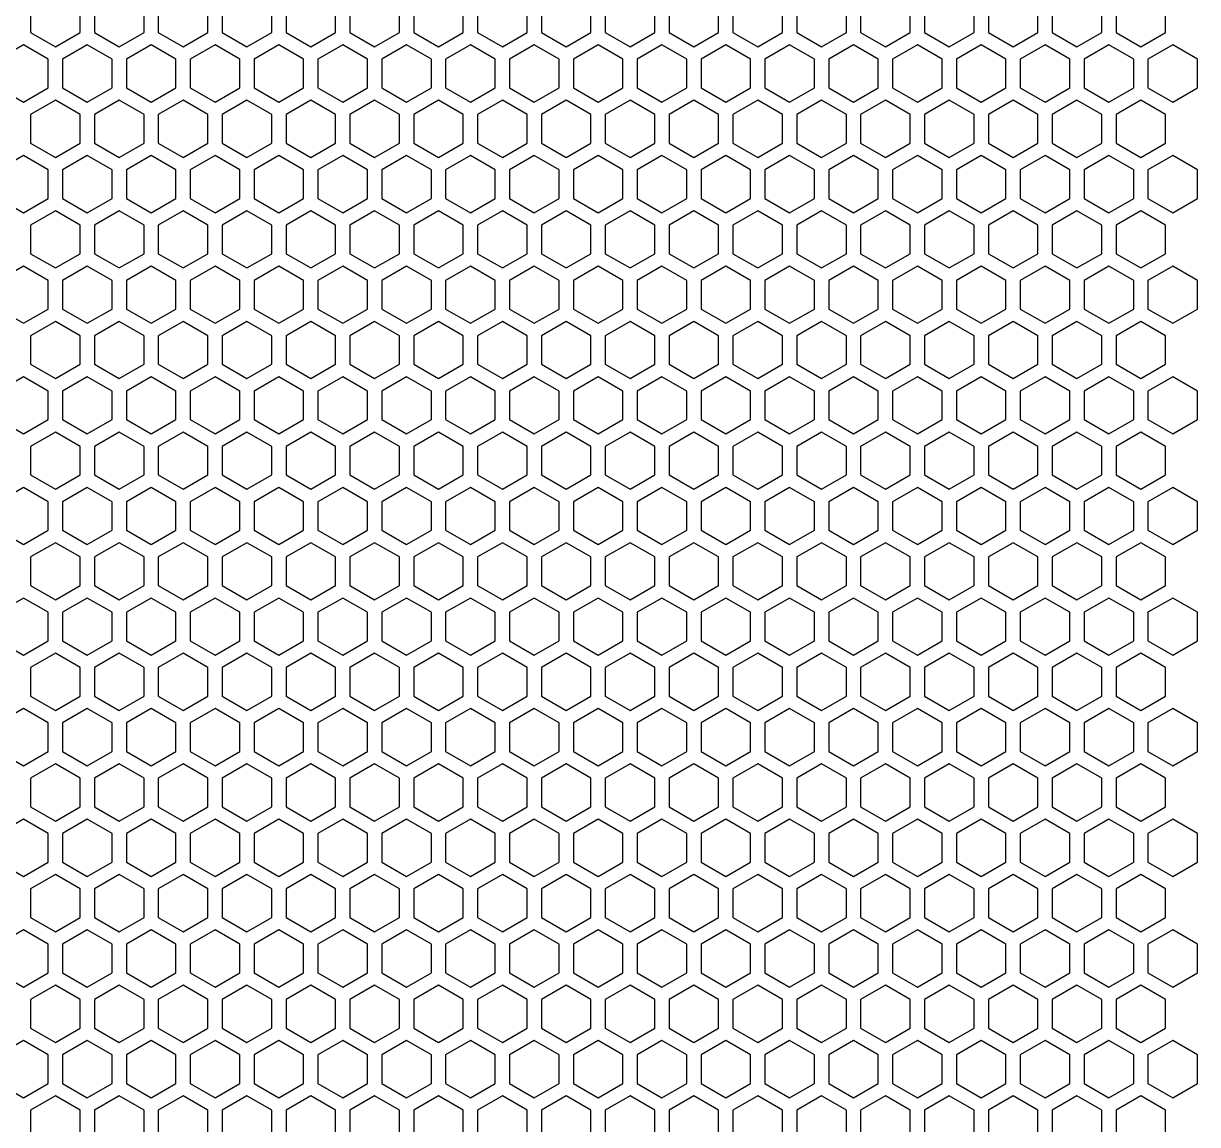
# Model space of a CAD drawing. Header units: millimetres. Extents: x -2 to 334, y -2 to 288.
# Drawn here: x 252.2 to 334.3, y 139.2 to 216.1 of the extents above; entities that cross this region are included whole.
import ezdxf

# ---------------------------------------------------------------- set-up
doc = ezdxf.new("R2010")
doc.units = ezdxf.units.MM
doc.layers.get('0').update_dxf_attribs({"linetype": 'CONTINUOUS'})

msp = doc.modelspace()

# ---------------------------------------------------------------- linework, layer by layer
for points in [[(256.185843, 217.497423), (254.453792, 218.497423), (252.721741, 217.497423), (252.721741, 215.497423), (254.453792, 214.497423), (256.185843, 215.497423)], [(260.649944, 217.497423), (258.917894, 218.497423), (257.185843, 217.497423), (257.185843, 215.497423), (258.917894, 214.497423), (260.649944, 215.497423)], [(265.114046, 217.497423), (263.381995, 218.497423), (261.649944, 217.497423), (261.649944, 215.497423), (263.381995, 214.497423), (265.114046, 215.497423)], [(269.578148, 217.497423), (267.846097, 218.497423), (266.114046, 217.497423), (266.114046, 215.497423), (267.846097, 214.497423), (269.578148, 215.497423)], [(274.042249, 217.497423), (272.310199, 218.497423), (270.578148, 217.497423), (270.578148, 215.497423), (272.310199, 214.497423), (274.042249, 215.497423)], [(278.506351, 217.497423), (276.7743, 218.497423), (275.042249, 217.497423), (275.042249, 215.497423), (276.7743, 214.497423), (278.506351, 215.497423)], [(282.970453, 217.497423), (281.238402, 218.497423), (279.506351, 217.497423), (279.506351, 215.497423), (281.238402, 214.497423), (282.970453, 215.497423)], [(287.434554, 217.497423), (285.702503, 218.497423), (283.970453, 217.497423), (283.970453, 215.497423), (285.702503, 214.497423), (287.434554, 215.497423)], [(291.898656, 217.497423), (290.166605, 218.497423), (288.434554, 217.497423), (288.434554, 215.497423), (290.166605, 214.497423), (291.898656, 215.497423)], [(296.362757, 217.497423), (294.630707, 218.497423), (292.898656, 217.497423), (292.898656, 215.497423), (294.630707, 214.497423), (296.362757, 215.497423)], [(300.826859, 217.497423), (299.094808, 218.497423), (297.362757, 217.497423), (297.362757, 215.497423), (299.094808, 214.497423), (300.826859, 215.497423)], [(305.290961, 217.497423), (303.55891, 218.497423), (301.826859, 217.497423), (301.826859, 215.497423), (303.55891, 214.497423), (305.290961, 215.497423)], [(309.755062, 217.497423), (308.023011, 218.497423), (306.290961, 217.497423), (306.290961, 215.497423), (308.023011, 214.497423), (309.755062, 215.497423)], [(314.219164, 217.497423), (312.487113, 218.497423), (310.755062, 217.497423), (310.755062, 215.497423), (312.487113, 214.497423), (314.219164, 215.497423)], [(318.683265, 217.497423), (316.951215, 218.497423), (315.219164, 217.497423), (315.219164, 215.497423), (316.951215, 214.497423), (318.683265, 215.497423)], [(323.147367, 217.497423), (321.415316, 218.497423), (319.683265, 217.497423), (319.683265, 215.497423), (321.415316, 214.497423), (323.147367, 215.497423)], [(327.611469, 217.497423), (325.879418, 218.497423), (324.147367, 217.497423), (324.147367, 215.497423), (325.879418, 214.497423), (327.611469, 215.497423)], [(332.07557, 217.497423), (330.34352, 218.497423), (328.611469, 217.497423), (328.611469, 215.497423), (330.34352, 214.497423), (332.07557, 215.497423)], [(253.953792, 213.631397), (252.221741, 214.631397), (250.48969, 213.631397), (250.48969, 211.631397), (252.221741, 210.631397), (253.953792, 211.631397)], [(258.417894, 213.631397), (256.685843, 214.631397), (254.953792, 213.631397), (254.953792, 211.631397), (256.685843, 210.631397), (258.417894, 211.631397)], [(262.881995, 213.631397), (261.149944, 214.631397), (259.417894, 213.631397), (259.417894, 211.631397), (261.149944, 210.631397), (262.881995, 211.631397)], [(267.346097, 213.631397), (265.614046, 214.631397), (263.881995, 213.631397), (263.881995, 211.631397), (265.614046, 210.631397), (267.346097, 211.631397)], [(271.810199, 213.631397), (270.078148, 214.631397), (268.346097, 213.631397), (268.346097, 211.631397), (270.078148, 210.631397), (271.810199, 211.631397)], [(276.2743, 213.631397), (274.542249, 214.631397), (272.810199, 213.631397), (272.810199, 211.631397), (274.542249, 210.631397), (276.2743, 211.631397)], [(280.738402, 213.631397), (279.006351, 214.631397), (277.2743, 213.631397), (277.2743, 211.631397), (279.006351, 210.631397), (280.738402, 211.631397)], [(285.202503, 213.631397), (283.470453, 214.631397), (281.738402, 213.631397), (281.738402, 211.631397), (283.470453, 210.631397), (285.202503, 211.631397)], [(289.666605, 213.631397), (287.934554, 214.631397), (286.202503, 213.631397), (286.202503, 211.631397), (287.934554, 210.631397), (289.666605, 211.631397)], [(294.130707, 213.631397), (292.398656, 214.631397), (290.666605, 213.631397), (290.666605, 211.631397), (292.398656, 210.631397), (294.130707, 211.631397)], [(298.594808, 213.631397), (296.862757, 214.631397), (295.130707, 213.631397), (295.130707, 211.631397), (296.862757, 210.631397), (298.594808, 211.631397)], [(303.05891, 213.631397), (301.326859, 214.631397), (299.594808, 213.631397), (299.594808, 211.631397), (301.326859, 210.631397), (303.05891, 211.631397)], [(307.523011, 213.631397), (305.790961, 214.631397), (304.05891, 213.631397), (304.05891, 211.631397), (305.790961, 210.631397), (307.523011, 211.631397)], [(311.987113, 213.631397), (310.255062, 214.631397), (308.523011, 213.631397), (308.523011, 211.631397), (310.255062, 210.631397), (311.987113, 211.631397)], [(316.451215, 213.631397), (314.719164, 214.631397), (312.987113, 213.631397), (312.987113, 211.631397), (314.719164, 210.631397), (316.451215, 211.631397)], [(320.915316, 213.631397), (319.183265, 214.631397), (317.451215, 213.631397), (317.451215, 211.631397), (319.183265, 210.631397), (320.915316, 211.631397)], [(325.379418, 213.631397), (323.647367, 214.631397), (321.915316, 213.631397), (321.915316, 211.631397), (323.647367, 210.631397), (325.379418, 211.631397)], [(329.84352, 213.631397), (328.111469, 214.631397), (326.379418, 213.631397), (326.379418, 211.631397), (328.111469, 210.631397), (329.84352, 211.631397)], [(334.307621, 213.631397), (332.57557, 214.631397), (330.84352, 213.631397), (330.84352, 211.631397), (332.57557, 210.631397), (334.307621, 211.631397)], [(256.185843, 209.765372), (254.453792, 210.765372), (252.721741, 209.765372), (252.721741, 207.765372), (254.453792, 206.765372), (256.185843, 207.765372)], [(260.649944, 209.765372), (258.917894, 210.765372), (257.185843, 209.765372), (257.185843, 207.765372), (258.917894, 206.765372), (260.649944, 207.765372)], [(265.114046, 209.765372), (263.381995, 210.765372), (261.649944, 209.765372), (261.649944, 207.765372), (263.381995, 206.765372), (265.114046, 207.765372)], [(269.578148, 209.765372), (267.846097, 210.765372), (266.114046, 209.765372), (266.114046, 207.765372), (267.846097, 206.765372), (269.578148, 207.765372)], [(274.042249, 209.765372), (272.310199, 210.765372), (270.578148, 209.765372), (270.578148, 207.765372), (272.310199, 206.765372), (274.042249, 207.765372)], [(278.506351, 209.765372), (276.7743, 210.765372), (275.042249, 209.765372), (275.042249, 207.765372), (276.7743, 206.765372), (278.506351, 207.765372)], [(282.970453, 209.765372), (281.238402, 210.765372), (279.506351, 209.765372), (279.506351, 207.765372), (281.238402, 206.765372), (282.970453, 207.765372)], [(287.434554, 209.765372), (285.702503, 210.765372), (283.970453, 209.765372), (283.970453, 207.765372), (285.702503, 206.765372), (287.434554, 207.765372)], [(291.898656, 209.765372), (290.166605, 210.765372), (288.434554, 209.765372), (288.434554, 207.765372), (290.166605, 206.765372), (291.898656, 207.765372)], [(296.362757, 209.765372), (294.630707, 210.765372), (292.898656, 209.765372), (292.898656, 207.765372), (294.630707, 206.765372), (296.362757, 207.765372)], [(300.826859, 209.765372), (299.094808, 210.765372), (297.362757, 209.765372), (297.362757, 207.765372), (299.094808, 206.765372), (300.826859, 207.765372)], [(305.290961, 209.765372), (303.55891, 210.765372), (301.826859, 209.765372), (301.826859, 207.765372), (303.55891, 206.765372), (305.290961, 207.765372)], [(309.755062, 209.765372), (308.023011, 210.765372), (306.290961, 209.765372), (306.290961, 207.765372), (308.023011, 206.765372), (309.755062, 207.765372)], [(314.219164, 209.765372), (312.487113, 210.765372), (310.755062, 209.765372), (310.755062, 207.765372), (312.487113, 206.765372), (314.219164, 207.765372)], [(318.683265, 209.765372), (316.951215, 210.765372), (315.219164, 209.765372), (315.219164, 207.765372), (316.951215, 206.765372), (318.683265, 207.765372)], [(323.147367, 209.765372), (321.415316, 210.765372), (319.683265, 209.765372), (319.683265, 207.765372), (321.415316, 206.765372), (323.147367, 207.765372)], [(327.611469, 209.765372), (325.879418, 210.765372), (324.147367, 209.765372), (324.147367, 207.765372), (325.879418, 206.765372), (327.611469, 207.765372)], [(332.07557, 209.765372), (330.34352, 210.765372), (328.611469, 209.765372), (328.611469, 207.765372), (330.34352, 206.765372), (332.07557, 207.765372)], [(253.953792, 205.899346), (252.221741, 206.899346), (250.48969, 205.899346), (250.48969, 203.899346), (252.221741, 202.899346), (253.953792, 203.899346)], [(258.417894, 205.899346), (256.685843, 206.899346), (254.953792, 205.899346), (254.953792, 203.899346), (256.685843, 202.899346), (258.417894, 203.899346)], [(262.881995, 205.899346), (261.149944, 206.899346), (259.417894, 205.899346), (259.417894, 203.899346), (261.149944, 202.899346), (262.881995, 203.899346)], [(267.346097, 205.899346), (265.614046, 206.899346), (263.881995, 205.899346), (263.881995, 203.899346), (265.614046, 202.899346), (267.346097, 203.899346)], [(271.810199, 205.899346), (270.078148, 206.899346), (268.346097, 205.899346), (268.346097, 203.899346), (270.078148, 202.899346), (271.810199, 203.899346)], [(276.2743, 205.899346), (274.542249, 206.899346), (272.810199, 205.899346), (272.810199, 203.899346), (274.542249, 202.899346), (276.2743, 203.899346)], [(280.738402, 205.899346), (279.006351, 206.899346), (277.2743, 205.899346), (277.2743, 203.899346), (279.006351, 202.899346), (280.738402, 203.899346)], [(285.202503, 205.899346), (283.470453, 206.899346), (281.738402, 205.899346), (281.738402, 203.899346), (283.470453, 202.899346), (285.202503, 203.899346)], [(289.666605, 205.899346), (287.934554, 206.899346), (286.202503, 205.899346), (286.202503, 203.899346), (287.934554, 202.899346), (289.666605, 203.899346)], [(294.130707, 205.899346), (292.398656, 206.899346), (290.666605, 205.899346), (290.666605, 203.899346), (292.398656, 202.899346), (294.130707, 203.899346)], [(298.594808, 205.899346), (296.862757, 206.899346), (295.130707, 205.899346), (295.130707, 203.899346), (296.862757, 202.899346), (298.594808, 203.899346)], [(303.05891, 205.899346), (301.326859, 206.899346), (299.594808, 205.899346), (299.594808, 203.899346), (301.326859, 202.899346), (303.05891, 203.899346)], [(307.523011, 205.899346), (305.790961, 206.899346), (304.05891, 205.899346), (304.05891, 203.899346), (305.790961, 202.899346), (307.523011, 203.899346)], [(311.987113, 205.899346), (310.255062, 206.899346), (308.523011, 205.899346), (308.523011, 203.899346), (310.255062, 202.899346), (311.987113, 203.899346)], [(316.451215, 205.899346), (314.719164, 206.899346), (312.987113, 205.899346), (312.987113, 203.899346), (314.719164, 202.899346), (316.451215, 203.899346)], [(320.915316, 205.899346), (319.183265, 206.899346), (317.451215, 205.899346), (317.451215, 203.899346), (319.183265, 202.899346), (320.915316, 203.899346)], [(325.379418, 205.899346), (323.647367, 206.899346), (321.915316, 205.899346), (321.915316, 203.899346), (323.647367, 202.899346), (325.379418, 203.899346)], [(329.84352, 205.899346), (328.111469, 206.899346), (326.379418, 205.899346), (326.379418, 203.899346), (328.111469, 202.899346), (329.84352, 203.899346)], [(334.307621, 205.899346), (332.57557, 206.899346), (330.84352, 205.899346), (330.84352, 203.899346), (332.57557, 202.899346), (334.307621, 203.899346)], [(256.185843, 202.033321), (254.453792, 203.033321), (252.721741, 202.033321), (252.721741, 200.033321), (254.453792, 199.033321), (256.185843, 200.033321)], [(260.649944, 202.033321), (258.917894, 203.033321), (257.185843, 202.033321), (257.185843, 200.033321), (258.917894, 199.033321), (260.649944, 200.033321)], [(265.114046, 202.033321), (263.381995, 203.033321), (261.649944, 202.033321), (261.649944, 200.033321), (263.381995, 199.033321), (265.114046, 200.033321)], [(269.578148, 202.033321), (267.846097, 203.033321), (266.114046, 202.033321), (266.114046, 200.033321), (267.846097, 199.033321), (269.578148, 200.033321)], [(274.042249, 202.033321), (272.310199, 203.033321), (270.578148, 202.033321), (270.578148, 200.033321), (272.310199, 199.033321), (274.042249, 200.033321)], [(278.506351, 202.033321), (276.7743, 203.033321), (275.042249, 202.033321), (275.042249, 200.033321), (276.7743, 199.033321), (278.506351, 200.033321)], [(282.970453, 202.033321), (281.238402, 203.033321), (279.506351, 202.033321), (279.506351, 200.033321), (281.238402, 199.033321), (282.970453, 200.033321)], [(287.434554, 202.033321), (285.702503, 203.033321), (283.970453, 202.033321), (283.970453, 200.033321), (285.702503, 199.033321), (287.434554, 200.033321)], [(291.898656, 202.033321), (290.166605, 203.033321), (288.434554, 202.033321), (288.434554, 200.033321), (290.166605, 199.033321), (291.898656, 200.033321)], [(296.362757, 202.033321), (294.630707, 203.033321), (292.898656, 202.033321), (292.898656, 200.033321), (294.630707, 199.033321), (296.362757, 200.033321)], [(300.826859, 202.033321), (299.094808, 203.033321), (297.362757, 202.033321), (297.362757, 200.033321), (299.094808, 199.033321), (300.826859, 200.033321)], [(305.290961, 202.033321), (303.55891, 203.033321), (301.826859, 202.033321), (301.826859, 200.033321), (303.55891, 199.033321), (305.290961, 200.033321)], [(309.755062, 202.033321), (308.023011, 203.033321), (306.290961, 202.033321), (306.290961, 200.033321), (308.023011, 199.033321), (309.755062, 200.033321)], [(314.219164, 202.033321), (312.487113, 203.033321), (310.755062, 202.033321), (310.755062, 200.033321), (312.487113, 199.033321), (314.219164, 200.033321)], [(318.683265, 202.033321), (316.951215, 203.033321), (315.219164, 202.033321), (315.219164, 200.033321), (316.951215, 199.033321), (318.683265, 200.033321)], [(323.147367, 202.033321), (321.415316, 203.033321), (319.683265, 202.033321), (319.683265, 200.033321), (321.415316, 199.033321), (323.147367, 200.033321)], [(327.611469, 202.033321), (325.879418, 203.033321), (324.147367, 202.033321), (324.147367, 200.033321), (325.879418, 199.033321), (327.611469, 200.033321)], [(332.07557, 202.033321), (330.34352, 203.033321), (328.611469, 202.033321), (328.611469, 200.033321), (330.34352, 199.033321), (332.07557, 200.033321)], [(253.953792, 198.167296), (252.221741, 199.167296), (250.48969, 198.167296), (250.48969, 196.167296), (252.221741, 195.167296), (253.953792, 196.167296)], [(258.417894, 198.167296), (256.685843, 199.167296), (254.953792, 198.167296), (254.953792, 196.167296), (256.685843, 195.167296), (258.417894, 196.167296)], [(262.881995, 198.167296), (261.149944, 199.167296), (259.417894, 198.167296), (259.417894, 196.167296), (261.149944, 195.167296), (262.881995, 196.167296)], [(267.346097, 198.167296), (265.614046, 199.167296), (263.881995, 198.167296), (263.881995, 196.167296), (265.614046, 195.167296), (267.346097, 196.167296)], [(271.810199, 198.167296), (270.078148, 199.167296), (268.346097, 198.167296), (268.346097, 196.167296), (270.078148, 195.167296), (271.810199, 196.167296)], [(276.2743, 198.167296), (274.542249, 199.167296), (272.810199, 198.167296), (272.810199, 196.167296), (274.542249, 195.167296), (276.2743, 196.167296)], [(280.738402, 198.167296), (279.006351, 199.167296), (277.2743, 198.167296), (277.2743, 196.167296), (279.006351, 195.167296), (280.738402, 196.167296)], [(285.202503, 198.167296), (283.470453, 199.167296), (281.738402, 198.167296), (281.738402, 196.167296), (283.470453, 195.167296), (285.202503, 196.167296)], [(289.666605, 198.167296), (287.934554, 199.167296), (286.202503, 198.167296), (286.202503, 196.167296), (287.934554, 195.167296), (289.666605, 196.167296)], [(294.130707, 198.167296), (292.398656, 199.167296), (290.666605, 198.167296), (290.666605, 196.167296), (292.398656, 195.167296), (294.130707, 196.167296)], [(298.594808, 198.167296), (296.862757, 199.167296), (295.130707, 198.167296), (295.130707, 196.167296), (296.862757, 195.167296), (298.594808, 196.167296)], [(303.05891, 198.167296), (301.326859, 199.167296), (299.594808, 198.167296), (299.594808, 196.167296), (301.326859, 195.167296), (303.05891, 196.167296)], [(307.523011, 198.167296), (305.790961, 199.167296), (304.05891, 198.167296), (304.05891, 196.167296), (305.790961, 195.167296), (307.523011, 196.167296)], [(311.987113, 198.167296), (310.255062, 199.167296), (308.523011, 198.167296), (308.523011, 196.167296), (310.255062, 195.167296), (311.987113, 196.167296)], [(316.451215, 198.167296), (314.719164, 199.167296), (312.987113, 198.167296), (312.987113, 196.167296), (314.719164, 195.167296), (316.451215, 196.167296)], [(320.915316, 198.167296), (319.183265, 199.167296), (317.451215, 198.167296), (317.451215, 196.167296), (319.183265, 195.167296), (320.915316, 196.167296)], [(325.379418, 198.167296), (323.647367, 199.167296), (321.915316, 198.167296), (321.915316, 196.167296), (323.647367, 195.167296), (325.379418, 196.167296)], [(329.84352, 198.167296), (328.111469, 199.167296), (326.379418, 198.167296), (326.379418, 196.167296), (328.111469, 195.167296), (329.84352, 196.167296)], [(334.307621, 198.167296), (332.57557, 199.167296), (330.84352, 198.167296), (330.84352, 196.167296), (332.57557, 195.167296), (334.307621, 196.167296)], [(256.185843, 194.30127), (254.453792, 195.30127), (252.721741, 194.30127), (252.721741, 192.30127), (254.453792, 191.30127), (256.185843, 192.30127)], [(260.649944, 194.30127), (258.917894, 195.30127), (257.185843, 194.30127), (257.185843, 192.30127), (258.917894, 191.30127), (260.649944, 192.30127)], [(265.114046, 194.30127), (263.381995, 195.30127), (261.649944, 194.30127), (261.649944, 192.30127), (263.381995, 191.30127), (265.114046, 192.30127)], [(269.578148, 194.30127), (267.846097, 195.30127), (266.114046, 194.30127), (266.114046, 192.30127), (267.846097, 191.30127), (269.578148, 192.30127)], [(274.042249, 194.30127), (272.310199, 195.30127), (270.578148, 194.30127), (270.578148, 192.30127), (272.310199, 191.30127), (274.042249, 192.30127)], [(278.506351, 194.30127), (276.7743, 195.30127), (275.042249, 194.30127), (275.042249, 192.30127), (276.7743, 191.30127), (278.506351, 192.30127)], [(282.970453, 194.30127), (281.238402, 195.30127), (279.506351, 194.30127), (279.506351, 192.30127), (281.238402, 191.30127), (282.970453, 192.30127)], [(287.434554, 194.30127), (285.702503, 195.30127), (283.970453, 194.30127), (283.970453, 192.30127), (285.702503, 191.30127), (287.434554, 192.30127)], [(291.898656, 194.30127), (290.166605, 195.30127), (288.434554, 194.30127), (288.434554, 192.30127), (290.166605, 191.30127), (291.898656, 192.30127)], [(296.362757, 194.30127), (294.630707, 195.30127), (292.898656, 194.30127), (292.898656, 192.30127), (294.630707, 191.30127), (296.362757, 192.30127)], [(300.826859, 194.30127), (299.094808, 195.30127), (297.362757, 194.30127), (297.362757, 192.30127), (299.094808, 191.30127), (300.826859, 192.30127)], [(305.290961, 194.30127), (303.55891, 195.30127), (301.826859, 194.30127), (301.826859, 192.30127), (303.55891, 191.30127), (305.290961, 192.30127)], [(309.755062, 194.30127), (308.023011, 195.30127), (306.290961, 194.30127), (306.290961, 192.30127), (308.023011, 191.30127), (309.755062, 192.30127)], [(314.219164, 194.30127), (312.487113, 195.30127), (310.755062, 194.30127), (310.755062, 192.30127), (312.487113, 191.30127), (314.219164, 192.30127)], [(318.683265, 194.30127), (316.951215, 195.30127), (315.219164, 194.30127), (315.219164, 192.30127), (316.951215, 191.30127), (318.683265, 192.30127)], [(323.147367, 194.30127), (321.415316, 195.30127), (319.683265, 194.30127), (319.683265, 192.30127), (321.415316, 191.30127), (323.147367, 192.30127)], [(327.611469, 194.30127), (325.879418, 195.30127), (324.147367, 194.30127), (324.147367, 192.30127), (325.879418, 191.30127), (327.611469, 192.30127)], [(332.07557, 194.30127), (330.34352, 195.30127), (328.611469, 194.30127), (328.611469, 192.30127), (330.34352, 191.30127), (332.07557, 192.30127)], [(253.953792, 190.435245), (252.221741, 191.435245), (250.48969, 190.435245), (250.48969, 188.435245), (252.221741, 187.435245), (253.953792, 188.435245)], [(258.417894, 190.435245), (256.685843, 191.435245), (254.953792, 190.435245), (254.953792, 188.435245), (256.685843, 187.435245), (258.417894, 188.435245)], [(262.881995, 190.435245), (261.149944, 191.435245), (259.417894, 190.435245), (259.417894, 188.435245), (261.149944, 187.435245), (262.881995, 188.435245)], [(267.346097, 190.435245), (265.614046, 191.435245), (263.881995, 190.435245), (263.881995, 188.435245), (265.614046, 187.435245), (267.346097, 188.435245)], [(271.810199, 190.435245), (270.078148, 191.435245), (268.346097, 190.435245), (268.346097, 188.435245), (270.078148, 187.435245), (271.810199, 188.435245)], [(276.2743, 190.435245), (274.542249, 191.435245), (272.810199, 190.435245), (272.810199, 188.435245), (274.542249, 187.435245), (276.2743, 188.435245)], [(280.738402, 190.435245), (279.006351, 191.435245), (277.2743, 190.435245), (277.2743, 188.435245), (279.006351, 187.435245), (280.738402, 188.435245)], [(285.202503, 190.435245), (283.470453, 191.435245), (281.738402, 190.435245), (281.738402, 188.435245), (283.470453, 187.435245), (285.202503, 188.435245)], [(289.666605, 190.435245), (287.934554, 191.435245), (286.202503, 190.435245), (286.202503, 188.435245), (287.934554, 187.435245), (289.666605, 188.435245)], [(294.130707, 190.435245), (292.398656, 191.435245), (290.666605, 190.435245), (290.666605, 188.435245), (292.398656, 187.435245), (294.130707, 188.435245)], [(298.594808, 190.435245), (296.862757, 191.435245), (295.130707, 190.435245), (295.130707, 188.435245), (296.862757, 187.435245), (298.594808, 188.435245)], [(303.05891, 190.435245), (301.326859, 191.435245), (299.594808, 190.435245), (299.594808, 188.435245), (301.326859, 187.435245), (303.05891, 188.435245)], [(307.523011, 190.435245), (305.790961, 191.435245), (304.05891, 190.435245), (304.05891, 188.435245), (305.790961, 187.435245), (307.523011, 188.435245)], [(311.987113, 190.435245), (310.255062, 191.435245), (308.523011, 190.435245), (308.523011, 188.435245), (310.255062, 187.435245), (311.987113, 188.435245)], [(316.451215, 190.435245), (314.719164, 191.435245), (312.987113, 190.435245), (312.987113, 188.435245), (314.719164, 187.435245), (316.451215, 188.435245)], [(320.915316, 190.435245), (319.183265, 191.435245), (317.451215, 190.435245), (317.451215, 188.435245), (319.183265, 187.435245), (320.915316, 188.435245)], [(325.379418, 190.435245), (323.647367, 191.435245), (321.915316, 190.435245), (321.915316, 188.435245), (323.647367, 187.435245), (325.379418, 188.435245)], [(329.84352, 190.435245), (328.111469, 191.435245), (326.379418, 190.435245), (326.379418, 188.435245), (328.111469, 187.435245), (329.84352, 188.435245)], [(334.307621, 190.435245), (332.57557, 191.435245), (330.84352, 190.435245), (330.84352, 188.435245), (332.57557, 187.435245), (334.307621, 188.435245)], [(256.185843, 186.569219), (254.453792, 187.569219), (252.721741, 186.569219), (252.721741, 184.569219), (254.453792, 183.569219), (256.185843, 184.569219)], [(260.649944, 186.569219), (258.917894, 187.569219), (257.185843, 186.569219), (257.185843, 184.569219), (258.917894, 183.569219), (260.649944, 184.569219)], [(265.114046, 186.569219), (263.381995, 187.569219), (261.649944, 186.569219), (261.649944, 184.569219), (263.381995, 183.569219), (265.114046, 184.569219)], [(269.578148, 186.569219), (267.846097, 187.569219), (266.114046, 186.569219), (266.114046, 184.569219), (267.846097, 183.569219), (269.578148, 184.569219)], [(274.042249, 186.569219), (272.310199, 187.569219), (270.578148, 186.569219), (270.578148, 184.569219), (272.310199, 183.569219), (274.042249, 184.569219)], [(278.506351, 186.569219), (276.7743, 187.569219), (275.042249, 186.569219), (275.042249, 184.569219), (276.7743, 183.569219), (278.506351, 184.569219)], [(282.970453, 186.569219), (281.238402, 187.569219), (279.506351, 186.569219), (279.506351, 184.569219), (281.238402, 183.569219), (282.970453, 184.569219)], [(287.434554, 186.569219), (285.702503, 187.569219), (283.970453, 186.569219), (283.970453, 184.569219), (285.702503, 183.569219), (287.434554, 184.569219)], [(291.898656, 186.569219), (290.166605, 187.569219), (288.434554, 186.569219), (288.434554, 184.569219), (290.166605, 183.569219), (291.898656, 184.569219)], [(296.362757, 186.569219), (294.630707, 187.569219), (292.898656, 186.569219), (292.898656, 184.569219), (294.630707, 183.569219), (296.362757, 184.569219)], [(300.826859, 186.569219), (299.094808, 187.569219), (297.362757, 186.569219), (297.362757, 184.569219), (299.094808, 183.569219), (300.826859, 184.569219)], [(305.290961, 186.569219), (303.55891, 187.569219), (301.826859, 186.569219), (301.826859, 184.569219), (303.55891, 183.569219), (305.290961, 184.569219)], [(309.755062, 186.569219), (308.023011, 187.569219), (306.290961, 186.569219), (306.290961, 184.569219), (308.023011, 183.569219), (309.755062, 184.569219)], [(314.219164, 186.569219), (312.487113, 187.569219), (310.755062, 186.569219), (310.755062, 184.569219), (312.487113, 183.569219), (314.219164, 184.569219)], [(318.683265, 186.569219), (316.951215, 187.569219), (315.219164, 186.569219), (315.219164, 184.569219), (316.951215, 183.569219), (318.683265, 184.569219)], [(323.147367, 186.569219), (321.415316, 187.569219), (319.683265, 186.569219), (319.683265, 184.569219), (321.415316, 183.569219), (323.147367, 184.569219)], [(327.611469, 186.569219), (325.879418, 187.569219), (324.147367, 186.569219), (324.147367, 184.569219), (325.879418, 183.569219), (327.611469, 184.569219)], [(332.07557, 186.569219), (330.34352, 187.569219), (328.611469, 186.569219), (328.611469, 184.569219), (330.34352, 183.569219), (332.07557, 184.569219)], [(253.953792, 182.703194), (252.221741, 183.703194), (250.48969, 182.703194), (250.48969, 180.703194), (252.221741, 179.703194), (253.953792, 180.703194)], [(258.417894, 182.703194), (256.685843, 183.703194), (254.953792, 182.703194), (254.953792, 180.703194), (256.685843, 179.703194), (258.417894, 180.703194)], [(262.881995, 182.703194), (261.149944, 183.703194), (259.417894, 182.703194), (259.417894, 180.703194), (261.149944, 179.703194), (262.881995, 180.703194)], [(267.346097, 182.703194), (265.614046, 183.703194), (263.881995, 182.703194), (263.881995, 180.703194), (265.614046, 179.703194), (267.346097, 180.703194)], [(271.810199, 182.703194), (270.078148, 183.703194), (268.346097, 182.703194), (268.346097, 180.703194), (270.078148, 179.703194), (271.810199, 180.703194)], [(276.2743, 182.703194), (274.542249, 183.703194), (272.810199, 182.703194), (272.810199, 180.703194), (274.542249, 179.703194), (276.2743, 180.703194)], [(280.738402, 182.703194), (279.006351, 183.703194), (277.2743, 182.703194), (277.2743, 180.703194), (279.006351, 179.703194), (280.738402, 180.703194)], [(285.202503, 182.703194), (283.470453, 183.703194), (281.738402, 182.703194), (281.738402, 180.703194), (283.470453, 179.703194), (285.202503, 180.703194)], [(289.666605, 182.703194), (287.934554, 183.703194), (286.202503, 182.703194), (286.202503, 180.703194), (287.934554, 179.703194), (289.666605, 180.703194)], [(294.130707, 182.703194), (292.398656, 183.703194), (290.666605, 182.703194), (290.666605, 180.703194), (292.398656, 179.703194), (294.130707, 180.703194)], [(298.594808, 182.703194), (296.862757, 183.703194), (295.130707, 182.703194), (295.130707, 180.703194), (296.862757, 179.703194), (298.594808, 180.703194)], [(303.05891, 182.703194), (301.326859, 183.703194), (299.594808, 182.703194), (299.594808, 180.703194), (301.326859, 179.703194), (303.05891, 180.703194)], [(307.523011, 182.703194), (305.790961, 183.703194), (304.05891, 182.703194), (304.05891, 180.703194), (305.790961, 179.703194), (307.523011, 180.703194)], [(311.987113, 182.703194), (310.255062, 183.703194), (308.523011, 182.703194), (308.523011, 180.703194), (310.255062, 179.703194), (311.987113, 180.703194)], [(316.451215, 182.703194), (314.719164, 183.703194), (312.987113, 182.703194), (312.987113, 180.703194), (314.719164, 179.703194), (316.451215, 180.703194)], [(320.915316, 182.703194), (319.183265, 183.703194), (317.451215, 182.703194), (317.451215, 180.703194), (319.183265, 179.703194), (320.915316, 180.703194)], [(325.379418, 182.703194), (323.647367, 183.703194), (321.915316, 182.703194), (321.915316, 180.703194), (323.647367, 179.703194), (325.379418, 180.703194)], [(329.84352, 182.703194), (328.111469, 183.703194), (326.379418, 182.703194), (326.379418, 180.703194), (328.111469, 179.703194), (329.84352, 180.703194)], [(334.307621, 182.703194), (332.57557, 183.703194), (330.84352, 182.703194), (330.84352, 180.703194), (332.57557, 179.703194), (334.307621, 180.703194)], [(256.185843, 178.837169), (254.453792, 179.837169), (252.721741, 178.837169), (252.721741, 176.837169), (254.453792, 175.837169), (256.185843, 176.837169)], [(260.649944, 178.837169), (258.917894, 179.837169), (257.185843, 178.837169), (257.185843, 176.837169), (258.917894, 175.837169), (260.649944, 176.837169)], [(265.114046, 178.837169), (263.381995, 179.837169), (261.649944, 178.837169), (261.649944, 176.837169), (263.381995, 175.837169), (265.114046, 176.837169)], [(269.578148, 178.837169), (267.846097, 179.837169), (266.114046, 178.837169), (266.114046, 176.837169), (267.846097, 175.837169), (269.578148, 176.837169)], [(274.042249, 178.837169), (272.310199, 179.837169), (270.578148, 178.837169), (270.578148, 176.837169), (272.310199, 175.837169), (274.042249, 176.837169)], [(278.506351, 178.837169), (276.7743, 179.837169), (275.042249, 178.837169), (275.042249, 176.837169), (276.7743, 175.837169), (278.506351, 176.837169)], [(282.970453, 178.837169), (281.238402, 179.837169), (279.506351, 178.837169), (279.506351, 176.837169), (281.238402, 175.837169), (282.970453, 176.837169)], [(287.434554, 178.837169), (285.702503, 179.837169), (283.970453, 178.837169), (283.970453, 176.837169), (285.702503, 175.837169), (287.434554, 176.837169)], [(291.898656, 178.837169), (290.166605, 179.837169), (288.434554, 178.837169), (288.434554, 176.837169), (290.166605, 175.837169), (291.898656, 176.837169)], [(296.362757, 178.837169), (294.630707, 179.837169), (292.898656, 178.837169), (292.898656, 176.837169), (294.630707, 175.837169), (296.362757, 176.837169)], [(300.826859, 178.837169), (299.094808, 179.837169), (297.362757, 178.837169), (297.362757, 176.837169), (299.094808, 175.837169), (300.826859, 176.837169)], [(305.290961, 178.837169), (303.55891, 179.837169), (301.826859, 178.837169), (301.826859, 176.837169), (303.55891, 175.837169), (305.290961, 176.837169)], [(309.755062, 178.837169), (308.023011, 179.837169), (306.290961, 178.837169), (306.290961, 176.837169), (308.023011, 175.837169), (309.755062, 176.837169)], [(314.219164, 178.837169), (312.487113, 179.837169), (310.755062, 178.837169), (310.755062, 176.837169), (312.487113, 175.837169), (314.219164, 176.837169)], [(318.683265, 178.837169), (316.951215, 179.837169), (315.219164, 178.837169), (315.219164, 176.837169), (316.951215, 175.837169), (318.683265, 176.837169)], [(323.147367, 178.837169), (321.415316, 179.837169), (319.683265, 178.837169), (319.683265, 176.837169), (321.415316, 175.837169), (323.147367, 176.837169)], [(327.611469, 178.837169), (325.879418, 179.837169), (324.147367, 178.837169), (324.147367, 176.837169), (325.879418, 175.837169), (327.611469, 176.837169)], [(332.07557, 178.837169), (330.34352, 179.837169), (328.611469, 178.837169), (328.611469, 176.837169), (330.34352, 175.837169), (332.07557, 176.837169)], [(253.953792, 174.971143), (252.221741, 175.971143), (250.48969, 174.971143), (250.48969, 172.971143), (252.221741, 171.971143), (253.953792, 172.971143)], [(258.417894, 174.971143), (256.685843, 175.971143), (254.953792, 174.971143), (254.953792, 172.971143), (256.685843, 171.971143), (258.417894, 172.971143)], [(262.881995, 174.971143), (261.149944, 175.971143), (259.417894, 174.971143), (259.417894, 172.971143), (261.149944, 171.971143), (262.881995, 172.971143)], [(267.346097, 174.971143), (265.614046, 175.971143), (263.881995, 174.971143), (263.881995, 172.971143), (265.614046, 171.971143), (267.346097, 172.971143)], [(271.810199, 174.971143), (270.078148, 175.971143), (268.346097, 174.971143), (268.346097, 172.971143), (270.078148, 171.971143), (271.810199, 172.971143)], [(276.2743, 174.971143), (274.542249, 175.971143), (272.810199, 174.971143), (272.810199, 172.971143), (274.542249, 171.971143), (276.2743, 172.971143)], [(280.738402, 174.971143), (279.006351, 175.971143), (277.2743, 174.971143), (277.2743, 172.971143), (279.006351, 171.971143), (280.738402, 172.971143)], [(285.202503, 174.971143), (283.470453, 175.971143), (281.738402, 174.971143), (281.738402, 172.971143), (283.470453, 171.971143), (285.202503, 172.971143)], [(289.666605, 174.971143), (287.934554, 175.971143), (286.202503, 174.971143), (286.202503, 172.971143), (287.934554, 171.971143), (289.666605, 172.971143)], [(294.130707, 174.971143), (292.398656, 175.971143), (290.666605, 174.971143), (290.666605, 172.971143), (292.398656, 171.971143), (294.130707, 172.971143)], [(298.594808, 174.971143), (296.862757, 175.971143), (295.130707, 174.971143), (295.130707, 172.971143), (296.862757, 171.971143), (298.594808, 172.971143)], [(303.05891, 174.971143), (301.326859, 175.971143), (299.594808, 174.971143), (299.594808, 172.971143), (301.326859, 171.971143), (303.05891, 172.971143)], [(307.523011, 174.971143), (305.790961, 175.971143), (304.05891, 174.971143), (304.05891, 172.971143), (305.790961, 171.971143), (307.523011, 172.971143)], [(311.987113, 174.971143), (310.255062, 175.971143), (308.523011, 174.971143), (308.523011, 172.971143), (310.255062, 171.971143), (311.987113, 172.971143)], [(316.451215, 174.971143), (314.719164, 175.971143), (312.987113, 174.971143), (312.987113, 172.971143), (314.719164, 171.971143), (316.451215, 172.971143)], [(320.915316, 174.971143), (319.183265, 175.971143), (317.451215, 174.971143), (317.451215, 172.971143), (319.183265, 171.971143), (320.915316, 172.971143)], [(325.379418, 174.971143), (323.647367, 175.971143), (321.915316, 174.971143), (321.915316, 172.971143), (323.647367, 171.971143), (325.379418, 172.971143)], [(329.84352, 174.971143), (328.111469, 175.971143), (326.379418, 174.971143), (326.379418, 172.971143), (328.111469, 171.971143), (329.84352, 172.971143)], [(334.307621, 174.971143), (332.57557, 175.971143), (330.84352, 174.971143), (330.84352, 172.971143), (332.57557, 171.971143), (334.307621, 172.971143)], [(256.185843, 171.105118), (254.453792, 172.105118), (252.721741, 171.105118), (252.721741, 169.105118), (254.453792, 168.105118), (256.185843, 169.105118)], [(260.649944, 171.105118), (258.917894, 172.105118), (257.185843, 171.105118), (257.185843, 169.105118), (258.917894, 168.105118), (260.649944, 169.105118)], [(265.114046, 171.105118), (263.381995, 172.105118), (261.649944, 171.105118), (261.649944, 169.105118), (263.381995, 168.105118), (265.114046, 169.105118)], [(269.578148, 171.105118), (267.846097, 172.105118), (266.114046, 171.105118), (266.114046, 169.105118), (267.846097, 168.105118), (269.578148, 169.105118)], [(274.042249, 171.105118), (272.310199, 172.105118), (270.578148, 171.105118), (270.578148, 169.105118), (272.310199, 168.105118), (274.042249, 169.105118)], [(278.506351, 171.105118), (276.7743, 172.105118), (275.042249, 171.105118), (275.042249, 169.105118), (276.7743, 168.105118), (278.506351, 169.105118)], [(282.970453, 171.105118), (281.238402, 172.105118), (279.506351, 171.105118), (279.506351, 169.105118), (281.238402, 168.105118), (282.970453, 169.105118)], [(287.434554, 171.105118), (285.702503, 172.105118), (283.970453, 171.105118), (283.970453, 169.105118), (285.702503, 168.105118), (287.434554, 169.105118)], [(291.898656, 171.105118), (290.166605, 172.105118), (288.434554, 171.105118), (288.434554, 169.105118), (290.166605, 168.105118), (291.898656, 169.105118)], [(296.362757, 171.105118), (294.630707, 172.105118), (292.898656, 171.105118), (292.898656, 169.105118), (294.630707, 168.105118), (296.362757, 169.105118)], [(300.826859, 171.105118), (299.094808, 172.105118), (297.362757, 171.105118), (297.362757, 169.105118), (299.094808, 168.105118), (300.826859, 169.105118)], [(305.290961, 171.105118), (303.55891, 172.105118), (301.826859, 171.105118), (301.826859, 169.105118), (303.55891, 168.105118), (305.290961, 169.105118)], [(309.755062, 171.105118), (308.023011, 172.105118), (306.290961, 171.105118), (306.290961, 169.105118), (308.023011, 168.105118), (309.755062, 169.105118)], [(314.219164, 171.105118), (312.487113, 172.105118), (310.755062, 171.105118), (310.755062, 169.105118), (312.487113, 168.105118), (314.219164, 169.105118)], [(318.683265, 171.105118), (316.951215, 172.105118), (315.219164, 171.105118), (315.219164, 169.105118), (316.951215, 168.105118), (318.683265, 169.105118)], [(323.147367, 171.105118), (321.415316, 172.105118), (319.683265, 171.105118), (319.683265, 169.105118), (321.415316, 168.105118), (323.147367, 169.105118)], [(327.611469, 171.105118), (325.879418, 172.105118), (324.147367, 171.105118), (324.147367, 169.105118), (325.879418, 168.105118), (327.611469, 169.105118)], [(332.07557, 171.105118), (330.34352, 172.105118), (328.611469, 171.105118), (328.611469, 169.105118), (330.34352, 168.105118), (332.07557, 169.105118)], [(253.953792, 167.239092), (252.221741, 168.239092), (250.48969, 167.239092), (250.48969, 165.239092), (252.221741, 164.239092), (253.953792, 165.239092)], [(258.417894, 167.239092), (256.685843, 168.239092), (254.953792, 167.239092), (254.953792, 165.239092), (256.685843, 164.239092), (258.417894, 165.239092)], [(262.881995, 167.239092), (261.149944, 168.239092), (259.417894, 167.239092), (259.417894, 165.239092), (261.149944, 164.239092), (262.881995, 165.239092)], [(267.346097, 167.239092), (265.614046, 168.239092), (263.881995, 167.239092), (263.881995, 165.239092), (265.614046, 164.239092), (267.346097, 165.239092)], [(271.810199, 167.239092), (270.078148, 168.239092), (268.346097, 167.239092), (268.346097, 165.239092), (270.078148, 164.239092), (271.810199, 165.239092)], [(276.2743, 167.239092), (274.542249, 168.239092), (272.810199, 167.239092), (272.810199, 165.239092), (274.542249, 164.239092), (276.2743, 165.239092)], [(280.738402, 167.239092), (279.006351, 168.239092), (277.2743, 167.239092), (277.2743, 165.239092), (279.006351, 164.239092), (280.738402, 165.239092)], [(285.202503, 167.239092), (283.470453, 168.239092), (281.738402, 167.239092), (281.738402, 165.239092), (283.470453, 164.239092), (285.202503, 165.239092)], [(289.666605, 167.239092), (287.934554, 168.239092), (286.202503, 167.239092), (286.202503, 165.239092), (287.934554, 164.239092), (289.666605, 165.239092)], [(294.130707, 167.239092), (292.398656, 168.239092), (290.666605, 167.239092), (290.666605, 165.239092), (292.398656, 164.239092), (294.130707, 165.239092)], [(298.594808, 167.239092), (296.862757, 168.239092), (295.130707, 167.239092), (295.130707, 165.239092), (296.862757, 164.239092), (298.594808, 165.239092)], [(303.05891, 167.239092), (301.326859, 168.239092), (299.594808, 167.239092), (299.594808, 165.239092), (301.326859, 164.239092), (303.05891, 165.239092)], [(307.523011, 167.239092), (305.790961, 168.239092), (304.05891, 167.239092), (304.05891, 165.239092), (305.790961, 164.239092), (307.523011, 165.239092)], [(311.987113, 167.239092), (310.255062, 168.239092), (308.523011, 167.239092), (308.523011, 165.239092), (310.255062, 164.239092), (311.987113, 165.239092)], [(316.451215, 167.239092), (314.719164, 168.239092), (312.987113, 167.239092), (312.987113, 165.239092), (314.719164, 164.239092), (316.451215, 165.239092)], [(320.915316, 167.239092), (319.183265, 168.239092), (317.451215, 167.239092), (317.451215, 165.239092), (319.183265, 164.239092), (320.915316, 165.239092)], [(325.379418, 167.239092), (323.647367, 168.239092), (321.915316, 167.239092), (321.915316, 165.239092), (323.647367, 164.239092), (325.379418, 165.239092)], [(329.84352, 167.239092), (328.111469, 168.239092), (326.379418, 167.239092), (326.379418, 165.239092), (328.111469, 164.239092), (329.84352, 165.239092)], [(334.307621, 167.239092), (332.57557, 168.239092), (330.84352, 167.239092), (330.84352, 165.239092), (332.57557, 164.239092), (334.307621, 165.239092)], [(256.185843, 163.373067), (254.453792, 164.373067), (252.721741, 163.373067), (252.721741, 161.373067), (254.453792, 160.373067), (256.185843, 161.373067)], [(260.649944, 163.373067), (258.917894, 164.373067), (257.185843, 163.373067), (257.185843, 161.373067), (258.917894, 160.373067), (260.649944, 161.373067)], [(265.114046, 163.373067), (263.381995, 164.373067), (261.649944, 163.373067), (261.649944, 161.373067), (263.381995, 160.373067), (265.114046, 161.373067)], [(269.578148, 163.373067), (267.846097, 164.373067), (266.114046, 163.373067), (266.114046, 161.373067), (267.846097, 160.373067), (269.578148, 161.373067)], [(274.042249, 163.373067), (272.310199, 164.373067), (270.578148, 163.373067), (270.578148, 161.373067), (272.310199, 160.373067), (274.042249, 161.373067)], [(278.506351, 163.373067), (276.7743, 164.373067), (275.042249, 163.373067), (275.042249, 161.373067), (276.7743, 160.373067), (278.506351, 161.373067)], [(282.970453, 163.373067), (281.238402, 164.373067), (279.506351, 163.373067), (279.506351, 161.373067), (281.238402, 160.373067), (282.970453, 161.373067)], [(287.434554, 163.373067), (285.702503, 164.373067), (283.970453, 163.373067), (283.970453, 161.373067), (285.702503, 160.373067), (287.434554, 161.373067)], [(291.898656, 163.373067), (290.166605, 164.373067), (288.434554, 163.373067), (288.434554, 161.373067), (290.166605, 160.373067), (291.898656, 161.373067)], [(296.362757, 163.373067), (294.630707, 164.373067), (292.898656, 163.373067), (292.898656, 161.373067), (294.630707, 160.373067), (296.362757, 161.373067)], [(300.826859, 163.373067), (299.094808, 164.373067), (297.362757, 163.373067), (297.362757, 161.373067), (299.094808, 160.373067), (300.826859, 161.373067)], [(305.290961, 163.373067), (303.55891, 164.373067), (301.826859, 163.373067), (301.826859, 161.373067), (303.55891, 160.373067), (305.290961, 161.373067)], [(309.755062, 163.373067), (308.023011, 164.373067), (306.290961, 163.373067), (306.290961, 161.373067), (308.023011, 160.373067), (309.755062, 161.373067)], [(314.219164, 163.373067), (312.487113, 164.373067), (310.755062, 163.373067), (310.755062, 161.373067), (312.487113, 160.373067), (314.219164, 161.373067)], [(318.683265, 163.373067), (316.951215, 164.373067), (315.219164, 163.373067), (315.219164, 161.373067), (316.951215, 160.373067), (318.683265, 161.373067)], [(323.147367, 163.373067), (321.415316, 164.373067), (319.683265, 163.373067), (319.683265, 161.373067), (321.415316, 160.373067), (323.147367, 161.373067)], [(327.611469, 163.373067), (325.879418, 164.373067), (324.147367, 163.373067), (324.147367, 161.373067), (325.879418, 160.373067), (327.611469, 161.373067)], [(332.07557, 163.373067), (330.34352, 164.373067), (328.611469, 163.373067), (328.611469, 161.373067), (330.34352, 160.373067), (332.07557, 161.373067)], [(253.953792, 159.507042), (252.221741, 160.507042), (250.48969, 159.507042), (250.48969, 157.507042), (252.221741, 156.507042), (253.953792, 157.507042)], [(258.417894, 159.507042), (256.685843, 160.507042), (254.953792, 159.507042), (254.953792, 157.507042), (256.685843, 156.507042), (258.417894, 157.507042)], [(262.881995, 159.507042), (261.149944, 160.507042), (259.417894, 159.507042), (259.417894, 157.507042), (261.149944, 156.507042), (262.881995, 157.507042)], [(267.346097, 159.507042), (265.614046, 160.507042), (263.881995, 159.507042), (263.881995, 157.507042), (265.614046, 156.507042), (267.346097, 157.507042)], [(271.810199, 159.507042), (270.078148, 160.507042), (268.346097, 159.507042), (268.346097, 157.507042), (270.078148, 156.507042), (271.810199, 157.507042)], [(276.2743, 159.507042), (274.542249, 160.507042), (272.810199, 159.507042), (272.810199, 157.507042), (274.542249, 156.507042), (276.2743, 157.507042)], [(280.738402, 159.507042), (279.006351, 160.507042), (277.2743, 159.507042), (277.2743, 157.507042), (279.006351, 156.507042), (280.738402, 157.507042)], [(285.202503, 159.507042), (283.470453, 160.507042), (281.738402, 159.507042), (281.738402, 157.507042), (283.470453, 156.507042), (285.202503, 157.507042)], [(289.666605, 159.507042), (287.934554, 160.507042), (286.202503, 159.507042), (286.202503, 157.507042), (287.934554, 156.507042), (289.666605, 157.507042)], [(294.130707, 159.507042), (292.398656, 160.507042), (290.666605, 159.507042), (290.666605, 157.507042), (292.398656, 156.507042), (294.130707, 157.507042)], [(298.594808, 159.507042), (296.862757, 160.507042), (295.130707, 159.507042), (295.130707, 157.507042), (296.862757, 156.507042), (298.594808, 157.507042)], [(303.05891, 159.507042), (301.326859, 160.507042), (299.594808, 159.507042), (299.594808, 157.507042), (301.326859, 156.507042), (303.05891, 157.507042)], [(307.523011, 159.507042), (305.790961, 160.507042), (304.05891, 159.507042), (304.05891, 157.507042), (305.790961, 156.507042), (307.523011, 157.507042)], [(311.987113, 159.507042), (310.255062, 160.507042), (308.523011, 159.507042), (308.523011, 157.507042), (310.255062, 156.507042), (311.987113, 157.507042)], [(316.451215, 159.507042), (314.719164, 160.507042), (312.987113, 159.507042), (312.987113, 157.507042), (314.719164, 156.507042), (316.451215, 157.507042)], [(320.915316, 159.507042), (319.183265, 160.507042), (317.451215, 159.507042), (317.451215, 157.507042), (319.183265, 156.507042), (320.915316, 157.507042)], [(325.379418, 159.507042), (323.647367, 160.507042), (321.915316, 159.507042), (321.915316, 157.507042), (323.647367, 156.507042), (325.379418, 157.507042)], [(329.84352, 159.507042), (328.111469, 160.507042), (326.379418, 159.507042), (326.379418, 157.507042), (328.111469, 156.507042), (329.84352, 157.507042)], [(334.307621, 159.507042), (332.57557, 160.507042), (330.84352, 159.507042), (330.84352, 157.507042), (332.57557, 156.507042), (334.307621, 157.507042)], [(256.185843, 155.641016), (254.453792, 156.641016), (252.721741, 155.641016), (252.721741, 153.641016), (254.453792, 152.641016), (256.185843, 153.641016)], [(260.649944, 155.641016), (258.917894, 156.641016), (257.185843, 155.641016), (257.185843, 153.641016), (258.917894, 152.641016), (260.649944, 153.641016)], [(265.114046, 155.641016), (263.381995, 156.641016), (261.649944, 155.641016), (261.649944, 153.641016), (263.381995, 152.641016), (265.114046, 153.641016)], [(269.578148, 155.641016), (267.846097, 156.641016), (266.114046, 155.641016), (266.114046, 153.641016), (267.846097, 152.641016), (269.578148, 153.641016)], [(274.042249, 155.641016), (272.310199, 156.641016), (270.578148, 155.641016), (270.578148, 153.641016), (272.310199, 152.641016), (274.042249, 153.641016)], [(278.506351, 155.641016), (276.7743, 156.641016), (275.042249, 155.641016), (275.042249, 153.641016), (276.7743, 152.641016), (278.506351, 153.641016)], [(282.970453, 155.641016), (281.238402, 156.641016), (279.506351, 155.641016), (279.506351, 153.641016), (281.238402, 152.641016), (282.970453, 153.641016)], [(287.434554, 155.641016), (285.702503, 156.641016), (283.970453, 155.641016), (283.970453, 153.641016), (285.702503, 152.641016), (287.434554, 153.641016)], [(291.898656, 155.641016), (290.166605, 156.641016), (288.434554, 155.641016), (288.434554, 153.641016), (290.166605, 152.641016), (291.898656, 153.641016)], [(296.362757, 155.641016), (294.630707, 156.641016), (292.898656, 155.641016), (292.898656, 153.641016), (294.630707, 152.641016), (296.362757, 153.641016)], [(300.826859, 155.641016), (299.094808, 156.641016), (297.362757, 155.641016), (297.362757, 153.641016), (299.094808, 152.641016), (300.826859, 153.641016)], [(305.290961, 155.641016), (303.55891, 156.641016), (301.826859, 155.641016), (301.826859, 153.641016), (303.55891, 152.641016), (305.290961, 153.641016)], [(309.755062, 155.641016), (308.023011, 156.641016), (306.290961, 155.641016), (306.290961, 153.641016), (308.023011, 152.641016), (309.755062, 153.641016)], [(314.219164, 155.641016), (312.487113, 156.641016), (310.755062, 155.641016), (310.755062, 153.641016), (312.487113, 152.641016), (314.219164, 153.641016)], [(318.683265, 155.641016), (316.951215, 156.641016), (315.219164, 155.641016), (315.219164, 153.641016), (316.951215, 152.641016), (318.683265, 153.641016)], [(323.147367, 155.641016), (321.415316, 156.641016), (319.683265, 155.641016), (319.683265, 153.641016), (321.415316, 152.641016), (323.147367, 153.641016)], [(327.611469, 155.641016), (325.879418, 156.641016), (324.147367, 155.641016), (324.147367, 153.641016), (325.879418, 152.641016), (327.611469, 153.641016)], [(332.07557, 155.641016), (330.34352, 156.641016), (328.611469, 155.641016), (328.611469, 153.641016), (330.34352, 152.641016), (332.07557, 153.641016)], [(253.953792, 151.774991), (252.221741, 152.774991), (250.48969, 151.774991), (250.48969, 149.774991), (252.221741, 148.774991), (253.953792, 149.774991)], [(258.417894, 151.774991), (256.685843, 152.774991), (254.953792, 151.774991), (254.953792, 149.774991), (256.685843, 148.774991), (258.417894, 149.774991)], [(262.881995, 151.774991), (261.149944, 152.774991), (259.417894, 151.774991), (259.417894, 149.774991), (261.149944, 148.774991), (262.881995, 149.774991)], [(267.346097, 151.774991), (265.614046, 152.774991), (263.881995, 151.774991), (263.881995, 149.774991), (265.614046, 148.774991), (267.346097, 149.774991)], [(271.810199, 151.774991), (270.078148, 152.774991), (268.346097, 151.774991), (268.346097, 149.774991), (270.078148, 148.774991), (271.810199, 149.774991)], [(276.2743, 151.774991), (274.542249, 152.774991), (272.810199, 151.774991), (272.810199, 149.774991), (274.542249, 148.774991), (276.2743, 149.774991)], [(280.738402, 151.774991), (279.006351, 152.774991), (277.2743, 151.774991), (277.2743, 149.774991), (279.006351, 148.774991), (280.738402, 149.774991)], [(285.202503, 151.774991), (283.470453, 152.774991), (281.738402, 151.774991), (281.738402, 149.774991), (283.470453, 148.774991), (285.202503, 149.774991)], [(289.666605, 151.774991), (287.934554, 152.774991), (286.202503, 151.774991), (286.202503, 149.774991), (287.934554, 148.774991), (289.666605, 149.774991)], [(294.130707, 151.774991), (292.398656, 152.774991), (290.666605, 151.774991), (290.666605, 149.774991), (292.398656, 148.774991), (294.130707, 149.774991)], [(298.594808, 151.774991), (296.862757, 152.774991), (295.130707, 151.774991), (295.130707, 149.774991), (296.862757, 148.774991), (298.594808, 149.774991)], [(303.05891, 151.774991), (301.326859, 152.774991), (299.594808, 151.774991), (299.594808, 149.774991), (301.326859, 148.774991), (303.05891, 149.774991)], [(307.523011, 151.774991), (305.790961, 152.774991), (304.05891, 151.774991), (304.05891, 149.774991), (305.790961, 148.774991), (307.523011, 149.774991)], [(311.987113, 151.774991), (310.255062, 152.774991), (308.523011, 151.774991), (308.523011, 149.774991), (310.255062, 148.774991), (311.987113, 149.774991)], [(316.451215, 151.774991), (314.719164, 152.774991), (312.987113, 151.774991), (312.987113, 149.774991), (314.719164, 148.774991), (316.451215, 149.774991)], [(320.915316, 151.774991), (319.183265, 152.774991), (317.451215, 151.774991), (317.451215, 149.774991), (319.183265, 148.774991), (320.915316, 149.774991)], [(325.379418, 151.774991), (323.647367, 152.774991), (321.915316, 151.774991), (321.915316, 149.774991), (323.647367, 148.774991), (325.379418, 149.774991)], [(329.84352, 151.774991), (328.111469, 152.774991), (326.379418, 151.774991), (326.379418, 149.774991), (328.111469, 148.774991), (329.84352, 149.774991)], [(334.307621, 151.774991), (332.57557, 152.774991), (330.84352, 151.774991), (330.84352, 149.774991), (332.57557, 148.774991), (334.307621, 149.774991)], [(256.185843, 147.908965), (254.453792, 148.908965), (252.721741, 147.908965), (252.721741, 145.908965), (254.453792, 144.908965), (256.185843, 145.908965)], [(260.649944, 147.908965), (258.917894, 148.908965), (257.185843, 147.908965), (257.185843, 145.908965), (258.917894, 144.908965), (260.649944, 145.908965)], [(265.114046, 147.908965), (263.381995, 148.908965), (261.649944, 147.908965), (261.649944, 145.908965), (263.381995, 144.908965), (265.114046, 145.908965)], [(269.578148, 147.908965), (267.846097, 148.908965), (266.114046, 147.908965), (266.114046, 145.908965), (267.846097, 144.908965), (269.578148, 145.908965)], [(274.042249, 147.908965), (272.310199, 148.908965), (270.578148, 147.908965), (270.578148, 145.908965), (272.310199, 144.908965), (274.042249, 145.908965)], [(278.506351, 147.908965), (276.7743, 148.908965), (275.042249, 147.908965), (275.042249, 145.908965), (276.7743, 144.908965), (278.506351, 145.908965)], [(282.970453, 147.908965), (281.238402, 148.908965), (279.506351, 147.908965), (279.506351, 145.908965), (281.238402, 144.908965), (282.970453, 145.908965)], [(287.434554, 147.908965), (285.702503, 148.908965), (283.970453, 147.908965), (283.970453, 145.908965), (285.702503, 144.908965), (287.434554, 145.908965)], [(291.898656, 147.908965), (290.166605, 148.908965), (288.434554, 147.908965), (288.434554, 145.908965), (290.166605, 144.908965), (291.898656, 145.908965)], [(296.362757, 147.908965), (294.630707, 148.908965), (292.898656, 147.908965), (292.898656, 145.908965), (294.630707, 144.908965), (296.362757, 145.908965)], [(300.826859, 147.908965), (299.094808, 148.908965), (297.362757, 147.908965), (297.362757, 145.908965), (299.094808, 144.908965), (300.826859, 145.908965)], [(305.290961, 147.908965), (303.55891, 148.908965), (301.826859, 147.908965), (301.826859, 145.908965), (303.55891, 144.908965), (305.290961, 145.908965)], [(309.755062, 147.908965), (308.023011, 148.908965), (306.290961, 147.908965), (306.290961, 145.908965), (308.023011, 144.908965), (309.755062, 145.908965)], [(314.219164, 147.908965), (312.487113, 148.908965), (310.755062, 147.908965), (310.755062, 145.908965), (312.487113, 144.908965), (314.219164, 145.908965)], [(318.683265, 147.908965), (316.951215, 148.908965), (315.219164, 147.908965), (315.219164, 145.908965), (316.951215, 144.908965), (318.683265, 145.908965)], [(323.147367, 147.908965), (321.415316, 148.908965), (319.683265, 147.908965), (319.683265, 145.908965), (321.415316, 144.908965), (323.147367, 145.908965)], [(327.611469, 147.908965), (325.879418, 148.908965), (324.147367, 147.908965), (324.147367, 145.908965), (325.879418, 144.908965), (327.611469, 145.908965)], [(332.07557, 147.908965), (330.34352, 148.908965), (328.611469, 147.908965), (328.611469, 145.908965), (330.34352, 144.908965), (332.07557, 145.908965)], [(253.953792, 144.04294), (252.221741, 145.04294), (250.48969, 144.04294), (250.48969, 142.04294), (252.221741, 141.04294), (253.953792, 142.04294)], [(258.417894, 144.04294), (256.685843, 145.04294), (254.953792, 144.04294), (254.953792, 142.04294), (256.685843, 141.04294), (258.417894, 142.04294)], [(262.881995, 144.04294), (261.149944, 145.04294), (259.417894, 144.04294), (259.417894, 142.04294), (261.149944, 141.04294), (262.881995, 142.04294)], [(267.346097, 144.04294), (265.614046, 145.04294), (263.881995, 144.04294), (263.881995, 142.04294), (265.614046, 141.04294), (267.346097, 142.04294)], [(271.810199, 144.04294), (270.078148, 145.04294), (268.346097, 144.04294), (268.346097, 142.04294), (270.078148, 141.04294), (271.810199, 142.04294)], [(276.2743, 144.04294), (274.542249, 145.04294), (272.810199, 144.04294), (272.810199, 142.04294), (274.542249, 141.04294), (276.2743, 142.04294)], [(280.738402, 144.04294), (279.006351, 145.04294), (277.2743, 144.04294), (277.2743, 142.04294), (279.006351, 141.04294), (280.738402, 142.04294)], [(285.202503, 144.04294), (283.470453, 145.04294), (281.738402, 144.04294), (281.738402, 142.04294), (283.470453, 141.04294), (285.202503, 142.04294)], [(289.666605, 144.04294), (287.934554, 145.04294), (286.202503, 144.04294), (286.202503, 142.04294), (287.934554, 141.04294), (289.666605, 142.04294)], [(294.130707, 144.04294), (292.398656, 145.04294), (290.666605, 144.04294), (290.666605, 142.04294), (292.398656, 141.04294), (294.130707, 142.04294)], [(298.594808, 144.04294), (296.862757, 145.04294), (295.130707, 144.04294), (295.130707, 142.04294), (296.862757, 141.04294), (298.594808, 142.04294)], [(303.05891, 144.04294), (301.326859, 145.04294), (299.594808, 144.04294), (299.594808, 142.04294), (301.326859, 141.04294), (303.05891, 142.04294)], [(307.523011, 144.04294), (305.790961, 145.04294), (304.05891, 144.04294), (304.05891, 142.04294), (305.790961, 141.04294), (307.523011, 142.04294)], [(311.987113, 144.04294), (310.255062, 145.04294), (308.523011, 144.04294), (308.523011, 142.04294), (310.255062, 141.04294), (311.987113, 142.04294)], [(316.451215, 144.04294), (314.719164, 145.04294), (312.987113, 144.04294), (312.987113, 142.04294), (314.719164, 141.04294), (316.451215, 142.04294)], [(320.915316, 144.04294), (319.183265, 145.04294), (317.451215, 144.04294), (317.451215, 142.04294), (319.183265, 141.04294), (320.915316, 142.04294)], [(325.379418, 144.04294), (323.647367, 145.04294), (321.915316, 144.04294), (321.915316, 142.04294), (323.647367, 141.04294), (325.379418, 142.04294)], [(329.84352, 144.04294), (328.111469, 145.04294), (326.379418, 144.04294), (326.379418, 142.04294), (328.111469, 141.04294), (329.84352, 142.04294)], [(334.307621, 144.04294), (332.57557, 145.04294), (330.84352, 144.04294), (330.84352, 142.04294), (332.57557, 141.04294), (334.307621, 142.04294)], [(256.185843, 140.176915), (254.453792, 141.176915), (252.721741, 140.176915), (252.721741, 138.176915), (254.453792, 137.176915), (256.185843, 138.176915)], [(260.649944, 140.176915), (258.917894, 141.176915), (257.185843, 140.176915), (257.185843, 138.176915), (258.917894, 137.176915), (260.649944, 138.176915)], [(265.114046, 140.176915), (263.381995, 141.176915), (261.649944, 140.176915), (261.649944, 138.176915), (263.381995, 137.176915), (265.114046, 138.176915)], [(269.578148, 140.176915), (267.846097, 141.176915), (266.114046, 140.176915), (266.114046, 138.176915), (267.846097, 137.176915), (269.578148, 138.176915)], [(274.042249, 140.176915), (272.310199, 141.176915), (270.578148, 140.176915), (270.578148, 138.176915), (272.310199, 137.176915), (274.042249, 138.176915)], [(278.506351, 140.176915), (276.7743, 141.176915), (275.042249, 140.176915), (275.042249, 138.176915), (276.7743, 137.176915), (278.506351, 138.176915)], [(282.970453, 140.176915), (281.238402, 141.176915), (279.506351, 140.176915), (279.506351, 138.176915), (281.238402, 137.176915), (282.970453, 138.176915)], [(287.434554, 140.176915), (285.702503, 141.176915), (283.970453, 140.176915), (283.970453, 138.176915), (285.702503, 137.176915), (287.434554, 138.176915)], [(291.898656, 140.176915), (290.166605, 141.176915), (288.434554, 140.176915), (288.434554, 138.176915), (290.166605, 137.176915), (291.898656, 138.176915)], [(296.362757, 140.176915), (294.630707, 141.176915), (292.898656, 140.176915), (292.898656, 138.176915), (294.630707, 137.176915), (296.362757, 138.176915)], [(300.826859, 140.176915), (299.094808, 141.176915), (297.362757, 140.176915), (297.362757, 138.176915), (299.094808, 137.176915), (300.826859, 138.176915)], [(305.290961, 140.176915), (303.55891, 141.176915), (301.826859, 140.176915), (301.826859, 138.176915), (303.55891, 137.176915), (305.290961, 138.176915)], [(309.755062, 140.176915), (308.023011, 141.176915), (306.290961, 140.176915), (306.290961, 138.176915), (308.023011, 137.176915), (309.755062, 138.176915)], [(314.219164, 140.176915), (312.487113, 141.176915), (310.755062, 140.176915), (310.755062, 138.176915), (312.487113, 137.176915), (314.219164, 138.176915)], [(318.683265, 140.176915), (316.951215, 141.176915), (315.219164, 140.176915), (315.219164, 138.176915), (316.951215, 137.176915), (318.683265, 138.176915)], [(323.147367, 140.176915), (321.415316, 141.176915), (319.683265, 140.176915), (319.683265, 138.176915), (321.415316, 137.176915), (323.147367, 138.176915)], [(327.611469, 140.176915), (325.879418, 141.176915), (324.147367, 140.176915), (324.147367, 138.176915), (325.879418, 137.176915), (327.611469, 138.176915)], [(332.07557, 140.176915), (330.34352, 141.176915), (328.611469, 140.176915), (328.611469, 138.176915), (330.34352, 137.176915), (332.07557, 138.176915)]]:
    msp.add_lwpolyline(points, close=True)

doc.saveas('drawing.dxf')
